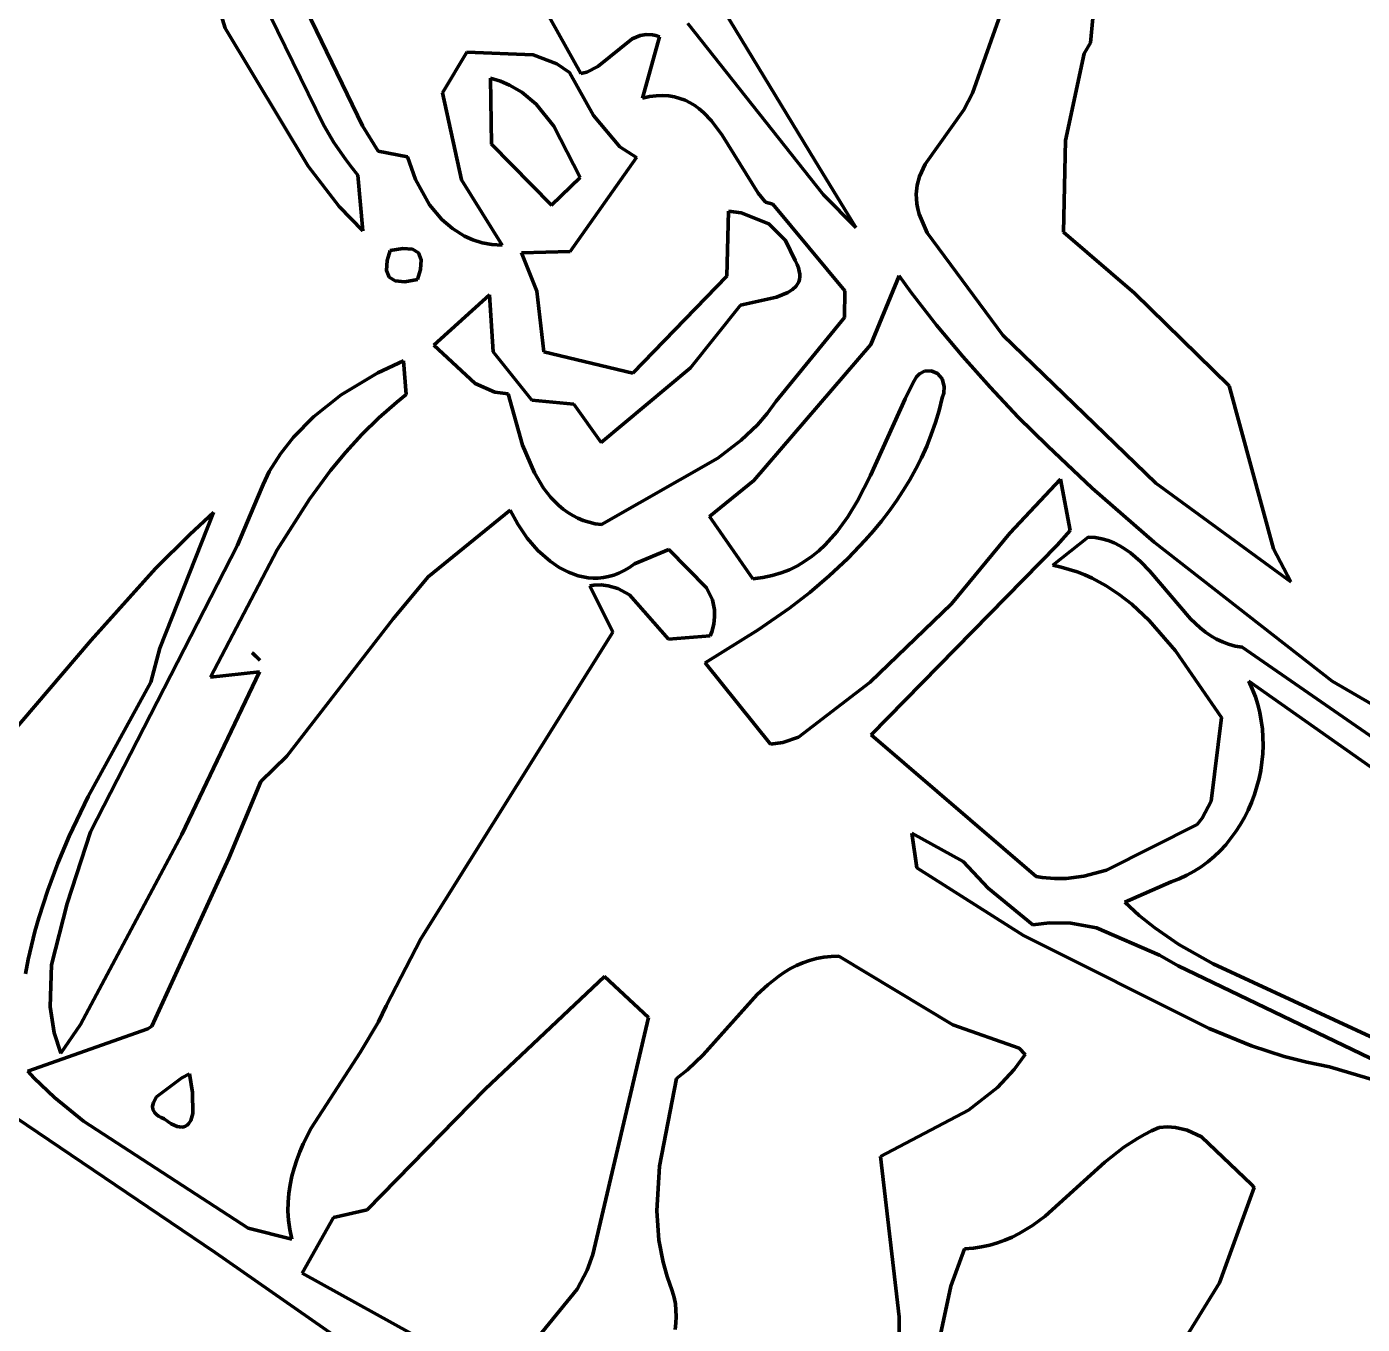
# Model space of a CAD drawing. Header units: millimetres. Extents: x 0 to 11.1, y 0 to 16.2.
# Drawn here: x 6.581 to 7.683, y 8.305 to 9.374 of the extents above; entities that cross this region are included whole.
import ezdxf

# ---------------------------------------------------------------- set-up
doc = ezdxf.new("R2010")
doc.units = ezdxf.units.MM
doc.layers.add('color#0b0b0bff', color=7, linetype='CONTINUOUS', lineweight=100)
doc.layers.add('color#ffffffff', color=7, linetype='CONTINUOUS', lineweight=100)

msp = doc.modelspace()

# ---------------------------------------------------------------- linework, layer by layer
at = {"layer": 'color#0b0b0bff'}
for p, q in [((7.231, 9.2642), (7.0954, 9.4876)), ((7.0382, 9.3354), (6.961, 9.4745)), ((6.7261, 9.4344), (6.7451, 9.3729)), ((7.4586, 9.3607), (7.4645, 9.4231)), ((7.3908, 9.4026), (7.3613, 9.3191)), ((6.8261, 9.293), (6.7818, 9.3835)), ((6.8118, 9.3881), (6.8582, 9.2922)), ((6.7451, 9.3729), (6.8133, 9.2589)), ((7.1265, 9.3765), (7.2382, 9.2354)), ((7.0806, 9.3641), (7.0524, 9.3412)), ((7.0873, 9.3668), (7.0806, 9.3641)), ((7.0921, 9.3675), (7.0873, 9.3668)), ((7.0891, 9.3152), (7.1031, 9.3656)), ((7.0974, 9.3672), (7.0921, 9.3675)), ((7.1002, 9.3666), (7.0974, 9.3672)), ((7.1031, 9.3656), (7.1002, 9.3666)), ((7.4533, 9.3518), (7.4586, 9.3607)), ((6.9242, 9.3195), (6.9443, 9.3529)), ((6.9443, 9.3529), (6.9989, 9.3507)), ((6.9989, 9.3507), (7.0186, 9.3434)), ((7.4378, 9.2803), (7.4533, 9.3518)), ((7.0186, 9.3434), (7.0288, 9.3363)), ((7.0524, 9.3412), (7.0433, 9.3366)), ((6.972, 9.329), (6.9638, 9.3315)), ((6.9638, 9.3315), (6.9647, 9.2772)), ((6.9795, 9.3259), (6.972, 9.329)), ((7.0288, 9.3363), (7.0486, 9.3007)), ((7.0433, 9.3366), (7.0382, 9.3354)), ((6.9398, 9.2479), (6.9242, 9.3195)), ((6.9897, 9.32), (6.9795, 9.3259)), ((7.0015, 9.3101), (6.9897, 9.32)), ((7.095, 9.3165), (7.0891, 9.3152)), ((7.1005, 9.3171), (7.095, 9.3165)), ((7.1058, 9.3173), (7.1005, 9.3171)), ((7.1108, 9.317), (7.1058, 9.3173)), ((7.1155, 9.3162), (7.1108, 9.317)), ((7.3613, 9.3191), (7.3541, 9.3054)), ((7.0159, 9.292), (7.0015, 9.3101)), ((7.12, 9.3149), (7.1155, 9.3162)), ((7.1243, 9.3133), (7.12, 9.3149)), ((7.1284, 9.3113), (7.1243, 9.3133)), ((7.1322, 9.3089), (7.1284, 9.3113)), ((7.1359, 9.3062), (7.1322, 9.3089)), ((7.1394, 9.3032), (7.1359, 9.3062)), ((7.3541, 9.3054), (7.3221, 9.2607)), ((7.0486, 9.3007), (7.0705, 9.2749)), ((7.146, 9.2964), (7.1394, 9.3032)), ((7.1549, 9.2846), (7.146, 9.2964)), ((6.8347, 9.2786), (6.8261, 9.293)), ((6.8582, 9.2922), (6.8712, 9.2715)), ((7.0376, 9.2496), (7.0159, 9.292)), ((7.1845, 9.2369), (7.1549, 9.2846)), ((6.8441, 9.2648), (6.8347, 9.2786)), ((6.9647, 9.2772), (7.0141, 9.227)), ((7.0705, 9.2749), (7.0841, 9.2663)), ((7.4362, 9.2046), (7.4378, 9.2803)), ((6.8492, 9.2581), (6.8441, 9.2648)), ((6.8712, 9.2715), (6.8952, 9.2668)), ((6.8952, 9.2668), (6.9018, 9.248)), ((7.0841, 9.2663), (7.0295, 9.1887)), ((7.265, 9.2085), (7.231, 9.2642)), ((6.8133, 9.2589), (6.8389, 9.2259)), ((6.8545, 9.2515), (6.8492, 9.2581)), ((6.8585, 9.2057), (6.8545, 9.2515)), ((7.3176, 9.2505), (7.3157, 9.2434)), ((7.3221, 9.2607), (7.3176, 9.2505)), ((6.9018, 9.248), (6.9135, 9.2271)), ((6.9733, 9.1938), (6.9398, 9.2479)), ((7.0141, 9.227), (7.0376, 9.2496)), ((7.3157, 9.2434), (7.3148, 9.2359)), ((7.1904, 9.2293), (7.1845, 9.2369)), ((7.1966, 9.2276), (7.1904, 9.2293)), ((7.2382, 9.2354), (7.265, 9.2085)), ((7.3148, 9.2359), (7.3149, 9.232)), ((7.3149, 9.232), (7.3153, 9.228)), ((6.8389, 9.2259), (6.8585, 9.2057)), ((6.9135, 9.2271), (6.9236, 9.2152)), ((7.1586, 9.1683), (7.16, 9.2219)), ((7.16, 9.2219), (7.1704, 9.2206)), ((7.1704, 9.2206), (7.1933, 9.2114)), ((7.2559, 9.1563), (7.1966, 9.2276)), ((7.3153, 9.228), (7.316, 9.2239)), ((7.316, 9.2239), (7.3171, 9.2196)), ((7.3171, 9.2196), (7.3239, 9.2042)), ((6.9236, 9.2152), (6.9324, 9.2076)), ((6.9324, 9.2076), (6.9422, 9.2014)), ((7.1933, 9.2114), (7.2071, 9.1977)), ((6.9422, 9.2014), (6.9493, 9.1982)), ((6.9493, 9.1982), (6.9568, 9.1959)), ((6.9568, 9.1959), (6.9648, 9.1944)), ((7.2071, 9.1977), (7.2151, 9.1812)), ((7.3239, 9.2042), (7.3862, 9.1197)), ((7.4947, 9.1545), (7.4362, 9.2046)), ((6.881, 9.1896), (6.8785, 9.1813)), ((6.8916, 9.1913), (6.881, 9.1896)), ((6.8994, 9.1906), (6.8916, 9.1913)), ((6.9045, 9.1875), (6.8994, 9.1906)), ((6.9067, 9.1819), (6.9045, 9.1875)), ((6.9648, 9.1944), (6.9733, 9.1938)), ((7.0295, 9.1887), (6.9893, 9.1876)), ((6.9893, 9.1876), (7.0019, 9.156)), ((6.8785, 9.1813), (6.878, 9.1731)), ((6.878, 9.1731), (6.8802, 9.1675)), ((6.9036, 9.1656), (6.9061, 9.1739)), ((6.9061, 9.1739), (6.9067, 9.1819)), ((7.2151, 9.1812), (7.2166, 9.1781)), ((7.2166, 9.1781), (7.2177, 9.1752)), ((7.2177, 9.1752), (7.2184, 9.1725)), ((6.8802, 9.1675), (6.8853, 9.1644)), ((6.8853, 9.1644), (6.893, 9.1638)), ((6.893, 9.1638), (6.9036, 9.1656)), ((7.0812, 9.0884), (7.1586, 9.1683)), ((7.2179, 9.1636), (7.2158, 9.1602)), ((7.2185, 9.1656), (7.2179, 9.1636)), ((7.2184, 9.1725), (7.2188, 9.17)), ((7.2188, 9.1677), (7.2185, 9.1656)), ((7.2188, 9.17), (7.2188, 9.1677)), ((7.3006, 9.1686), (7.2773, 9.112)), ((7.3106, 9.1549), (7.3006, 9.1686)), ((6.963, 9.1529), (6.9171, 9.1114)), ((6.966, 9.106), (6.963, 9.1529)), ((7.0019, 9.156), (7.0077, 9.1059)), ((7.1996, 9.1512), (7.17, 9.1446)), ((7.2089, 9.1549), (7.1996, 9.1512)), ((7.2128, 9.1573), (7.2089, 9.1549)), ((7.2158, 9.1602), (7.2128, 9.1573)), ((7.2556, 9.1342), (7.2559, 9.1563)), ((7.3314, 9.1281), (7.3106, 9.1549)), ((7.5727, 9.0781), (7.4947, 9.1545)), ((7.17, 9.1446), (7.1287, 9.0929)), ((7.1993, 9.0653), (7.2556, 9.1342)), ((7.3531, 9.1021), (7.3314, 9.1281)), ((7.3862, 9.1197), (7.5123, 8.9977)), ((6.9171, 9.1114), (6.9512, 9.08)), ((7.2773, 9.112), (7.1809, 8.9999)), ((6.892, 9.0987), (6.8709, 9.0888)), ((6.8943, 9.0708), (6.892, 9.0987)), ((6.9978, 9.0663), (6.966, 9.106)), ((7.0077, 9.1059), (7.0812, 9.0884)), ((7.3757, 9.0769), (7.3531, 9.1021)), ((6.8709, 9.0888), (6.8407, 9.0707)), ((7.1287, 9.0929), (7.055, 9.0314)), ((7.313, 9.0821), (7.315, 9.0855)), ((7.315, 9.0855), (7.3174, 9.088)), ((7.3174, 9.088), (7.3215, 9.0902)), ((7.3215, 9.0902), (7.327, 9.0905)), ((7.327, 9.0905), (7.3322, 9.0882)), ((7.3322, 9.0882), (7.3361, 9.0837)), ((6.9512, 9.08), (6.9674, 9.0728)), ((7.3056, 9.0673), (7.3121, 9.0801)), ((7.3121, 9.0801), (7.313, 9.0821)), ((7.3361, 9.0837), (7.3379, 9.0775)), ((7.3379, 9.0775), (7.3375, 9.072)), ((7.3989, 9.0523), (7.3757, 9.0769)), ((7.6093, 8.9436), (7.5727, 9.0781)), ((6.8407, 9.0707), (6.8177, 9.0525)), ((6.8717, 9.0516), (6.8865, 9.0646)), ((6.8865, 9.0646), (6.8943, 9.0708)), ((6.9674, 9.0728), (6.9782, 9.0714)), ((6.9782, 9.0714), (6.9901, 9.0292)), ((7.0326, 9.0628), (6.9978, 9.0663)), ((7.1919, 9.0552), (7.1993, 9.0653)), ((7.2771, 9.004), (7.3056, 9.0673)), ((7.3362, 9.068), (7.3336, 9.0577)), ((7.3375, 9.072), (7.3362, 9.068)), ((6.8177, 9.0525), (6.8014, 9.0358)), ((7.055, 9.0314), (7.0326, 9.0628)), ((7.1838, 9.0458), (7.1919, 9.0552)), ((7.3336, 9.0577), (7.3306, 9.0477)), ((7.4229, 9.0285), (7.3989, 9.0523)), ((6.8576, 9.0379), (6.8717, 9.0516)), ((7.1705, 9.0332), (7.1838, 9.0458)), ((7.3306, 9.0477), (7.3272, 9.0378)), ((6.8014, 9.0358), (6.7907, 9.0221)), ((6.8444, 9.0234), (6.8576, 9.0379)), ((7.1513, 9.0183), (7.1705, 9.0332)), ((7.3272, 9.0378), (7.3234, 9.0282)), ((6.7907, 9.0221), (6.7814, 9.0073)), ((6.8319, 9.0082), (6.8444, 9.0234)), ((6.9901, 9.0292), (7, 9.0062)), ((7.3234, 9.0282), (7.3191, 9.0188)), ((7.4599, 8.9937), (7.4229, 9.0285)), ((6.8144, 8.9845), (6.8319, 9.0082)), ((7.0552, 8.9636), (7.1513, 9.0183)), ((7.3145, 9.0096), (7.3095, 9.0006)), ((7.3191, 9.0188), (7.3145, 9.0096)), ((6.7814, 9.0073), (6.7762, 8.9968)), ((7, 9.0062), (7.0076, 8.9936)), ((7.1809, 8.9999), (7.1443, 8.9703)), ((7.2663, 8.9832), (7.2771, 9.004)), ((7.3095, 9.0006), (7.3041, 8.9918)), ((7.3919, 8.9565), (7.4338, 9.0011)), ((7.4338, 9.0011), (7.4417, 8.9589)), ((7.5123, 8.9977), (7.6236, 8.9166)), ((6.7762, 8.9968), (6.7717, 8.9858)), ((7.0076, 8.9936), (7.0135, 8.9861)), ((7.0135, 8.9861), (7.0202, 8.9794)), ((7.3041, 8.9918), (7.2984, 8.9832)), ((7.511, 8.9493), (7.4599, 8.9937)), ((6.7717, 8.9858), (6.7551, 8.9466)), ((6.788, 8.9428), (6.8144, 8.9845)), ((6.9801, 8.9756), (6.9123, 8.9207)), ((6.9862, 8.9639), (6.9801, 8.9756)), ((7.0202, 8.9794), (7.0238, 8.9764)), ((7.0238, 8.9764), (7.0276, 8.9736)), ((7.2583, 8.9701), (7.2663, 8.9832)), ((7.2984, 8.9832), (7.2924, 8.9748)), ((6.6911, 8.8617), (6.7354, 8.9736)), ((6.7354, 8.9736), (6.7158, 8.9556)), ((7.0276, 8.9736), (7.0316, 8.9712)), ((7.0316, 8.9712), (7.0358, 8.969)), ((7.0358, 8.969), (7.0403, 8.9671)), ((7.0403, 8.9671), (7.045, 8.9656)), ((7.045, 8.9656), (7.05, 8.9644)), ((7.05, 8.9644), (7.0552, 8.9636)), ((7.1443, 8.9703), (7.1802, 8.919)), ((7.2495, 8.958), (7.254, 8.964)), ((7.254, 8.964), (7.2583, 8.9701)), ((7.2861, 8.9666), (7.2795, 8.9586)), ((7.2924, 8.9748), (7.2861, 8.9666)), ((6.7158, 8.9556), (6.6876, 8.9275)), ((6.9939, 8.9526), (6.9862, 8.9639)), ((7.2447, 8.9524), (7.2495, 8.958)), ((7.2795, 8.9586), (7.2727, 8.9508)), ((7.3438, 8.8984), (7.3919, 8.9565)), ((7.4275, 8.9301), (7.4566, 8.9534)), ((7.4417, 8.9589), (7.4311, 8.9466)), ((7.4566, 8.9534), (7.4623, 8.953)), ((7.4623, 8.953), (7.4678, 8.952)), ((6.7551, 8.9466), (6.634, 8.7105)), ((6.7329, 8.8379), (6.788, 8.9428)), ((7.0029, 8.9423), (6.9939, 8.9526)), ((7.013, 8.9334), (7.0029, 8.9423)), ((7.1109, 8.943), (7.0825, 8.9313)), ((7.142, 8.9116), (7.1109, 8.943)), ((7.2289, 8.9376), (7.2345, 8.9421)), ((7.2345, 8.9421), (7.2397, 8.9471)), ((7.2397, 8.9471), (7.2447, 8.9524)), ((7.2727, 8.9508), (7.2583, 8.9357)), ((7.4311, 8.9466), (7.2776, 8.7903)), ((7.4678, 8.952), (7.473, 8.9506)), ((7.473, 8.9506), (7.478, 8.9486)), ((7.478, 8.9486), (7.4827, 8.9462)), ((7.4827, 8.9462), (7.4872, 8.9435)), ((7.4872, 8.9435), (7.4916, 8.9404)), ((7.6578, 8.8345), (7.511, 8.9493)), ((7.6236, 8.9166), (7.6093, 8.9436)), ((7.0204, 8.9284), (7.013, 8.9334)), ((7.0825, 8.9313), (7.0783, 8.9283)), ((7.2168, 8.9297), (7.223, 8.9334)), ((7.223, 8.9334), (7.2289, 8.9376)), ((7.2583, 8.9357), (7.243, 8.9214)), ((7.4916, 8.9404), (7.4998, 8.9333)), ((7.4998, 8.9333), (7.5075, 8.9253)), ((6.6876, 8.9275), (6.6344, 8.8683)), ((6.9123, 8.9207), (6.8834, 8.8859)), ((7.028, 8.9244), (7.0204, 8.9284)), ((7.036, 8.9215), (7.028, 8.9244)), ((7.0401, 8.9206), (7.036, 8.9215)), ((7.0442, 8.9199), (7.0401, 8.9206)), ((7.0484, 8.9196), (7.0442, 8.9199)), ((7.0569, 8.92), (7.0526, 8.9196)), ((7.0611, 8.9208), (7.0569, 8.92)), ((7.0654, 8.922), (7.0611, 8.9208)), ((7.0697, 8.9236), (7.0654, 8.922)), ((7.074, 8.9257), (7.0697, 8.9236)), ((7.0783, 8.9283), (7.074, 8.9257)), ((7.1802, 8.919), (7.1884, 8.92)), ((7.1884, 8.92), (7.1961, 8.9216)), ((7.1961, 8.9216), (7.2034, 8.9238)), ((7.2034, 8.9238), (7.2103, 8.9265)), ((7.2103, 8.9265), (7.2168, 8.9297)), ((7.243, 8.9214), (7.227, 8.9078)), ((7.4344, 8.9286), (7.4275, 8.9301)), ((7.441, 8.9267), (7.4344, 8.9286)), ((7.4475, 8.9246), (7.441, 8.9267)), ((7.4537, 8.9222), (7.4475, 8.9246)), ((7.4598, 8.9194), (7.4537, 8.9222)), ((7.5075, 8.9253), (7.5409, 8.8861)), ((7.0458, 8.9131), (7.049, 8.9136)), ((7.0645, 8.8751), (7.0458, 8.9131)), ((7.0526, 8.9196), (7.0484, 8.9196)), ((7.049, 8.9136), (7.0551, 8.9139)), ((7.0551, 8.9139), (7.0608, 8.9133)), ((7.0608, 8.9133), (7.0688, 8.911)), ((7.0688, 8.911), (7.0784, 8.9057)), ((7.1467, 8.9016), (7.142, 8.9116)), ((7.4713, 8.9132), (7.4598, 8.9194)), ((7.4822, 8.9061), (7.4713, 8.9132)), ((7.0784, 8.9057), (7.1104, 8.8693)), ((7.1484, 8.8934), (7.1467, 8.9016)), ((7.227, 8.9078), (7.2104, 8.8949)), ((7.2768, 8.8337), (7.3438, 8.8984)), ((7.4925, 8.8981), (7.4822, 8.9061)), ((7.5068, 8.8847), (7.4925, 8.8981)), ((7.1478, 8.8816), (7.1486, 8.8877)), ((7.1486, 8.8877), (7.1484, 8.8934)), ((7.2104, 8.8949), (7.1846, 8.8768)), ((6.8834, 8.8859), (6.7958, 8.7729)), ((7.1846, 8.8768), (7.1407, 8.8496)), ((7.1462, 8.8753), (7.1478, 8.8816)), ((7.5285, 8.8596), (7.5068, 8.8847)), ((7.5409, 8.8861), (7.549, 8.8785)), ((7.549, 8.8785), (7.5533, 8.8751)), ((6.6344, 8.8683), (6.5049, 8.7171)), ((6.9062, 8.6223), (7.0645, 8.8751)), ((7.1104, 8.8693), (7.1449, 8.872)), ((7.1449, 8.872), (7.1462, 8.8753)), ((7.5533, 8.8751), (7.5578, 8.872)), ((7.5578, 8.872), (7.5624, 8.8693)), ((7.5624, 8.8693), (7.5673, 8.8669)), ((7.5673, 8.8669), (7.5724, 8.865)), ((7.5724, 8.865), (7.5778, 8.8635)), ((6.6838, 8.8337), (6.6911, 8.8617)), ((6.7672, 8.8581), (6.768, 8.8573)), ((6.7735, 8.852), (6.7672, 8.8581)), ((6.768, 8.8573), (6.7735, 8.852)), ((7.5664, 8.8047), (7.5285, 8.8596)), ((7.5778, 8.8635), (7.5834, 8.8626)), ((7.5834, 8.8626), (7.8069, 8.7083)), ((7.1407, 8.8496), (7.1946, 8.7826)), ((6.632, 8.7396), (6.6838, 8.8337)), ((6.7094, 8.7082), (6.7734, 8.8423)), ((6.7734, 8.8423), (6.7329, 8.8379)), ((7.2176, 8.7884), (7.2768, 8.8337)), ((7.589, 8.8345), (7.5919, 8.8282)), ((7.7089, 8.7503), (7.589, 8.8345)), ((7.8573, 8.7183), (7.6578, 8.8345)), ((7.5919, 8.8282), (7.5944, 8.8218)), ((7.5944, 8.8218), (7.5964, 8.8153)), ((7.5964, 8.8153), (7.5981, 8.8087)), ((7.5579, 8.7356), (7.5664, 8.8047)), ((7.5981, 8.8087), (7.5993, 8.802)), ((7.5993, 8.802), (7.6002, 8.7952)), ((7.2048, 8.7841), (7.2176, 8.7884)), ((7.2776, 8.7903), (7.4136, 8.6735)), ((7.6002, 8.7952), (7.6007, 8.7884)), ((7.6007, 8.7884), (7.6008, 8.7815)), ((7.1946, 8.7826), (7.2048, 8.7841)), ((7.6008, 8.7815), (7.6005, 8.7747)), ((6.7958, 8.7729), (6.7743, 8.7519)), ((7.5998, 8.7679), (7.5988, 8.7611)), ((7.6005, 8.7747), (7.5998, 8.7679)), ((7.5988, 8.7611), (7.5975, 8.7543)), ((6.7743, 8.7519), (6.7479, 8.6887)), ((7.5957, 8.7477), (7.5937, 8.7411)), ((7.5975, 8.7543), (7.5957, 8.7477)), ((6.6165, 8.7069), (6.632, 8.7396)), ((7.5505, 8.7217), (7.5579, 8.7356)), ((7.5913, 8.7347), (7.5885, 8.7284)), ((7.5937, 8.7411), (7.5913, 8.7347)), ((7.5465, 8.7165), (7.5505, 8.7217)), ((7.5854, 8.7223), (7.582, 8.7163)), ((7.5885, 8.7284), (7.5854, 8.7223)), ((7.4717, 8.6788), (7.5465, 8.7165)), ((7.582, 8.7163), (7.5783, 8.7106)), ((6.6071, 8.6847), (6.6165, 8.7069)), ((6.634, 8.7105), (6.6146, 8.6514)), ((6.6256, 8.5516), (6.7094, 8.7082)), ((7.3111, 8.7093), (7.3152, 8.6808)), ((7.3535, 8.6859), (7.3111, 8.7093)), ((7.57, 8.6998), (7.5654, 8.6948)), ((7.5743, 8.7051), (7.57, 8.6998)), ((7.5783, 8.7106), (7.5743, 8.7051)), ((6.7479, 8.6887), (6.6844, 8.5503)), ((7.5604, 8.6902), (7.5552, 8.6858)), ((7.5654, 8.6948), (7.5604, 8.6902)), ((6.5987, 8.6623), (6.6071, 8.6847)), ((7.3152, 8.6808), (7.4032, 8.6249)), ((7.3741, 8.6641), (7.3535, 8.6859)), ((7.453, 8.6738), (7.4717, 8.6788)), ((7.544, 8.678), (7.538, 8.6747)), ((7.5498, 8.6817), (7.544, 8.678)), ((7.5552, 8.6858), (7.5498, 8.6817)), ((7.4136, 8.6735), (7.4187, 8.6727)), ((7.4187, 8.6727), (7.4287, 8.6719)), ((7.4287, 8.6719), (7.4385, 8.672)), ((7.4385, 8.672), (7.453, 8.6738)), ((7.5251, 8.6693), (7.4867, 8.6525)), ((7.5317, 8.6718), (7.5251, 8.6693)), ((7.538, 8.6747), (7.5317, 8.6718)), ((6.5913, 8.6396), (6.5987, 8.6623)), ((7.411, 8.6338), (7.3741, 8.6641)), ((6.6146, 8.6514), (6.6019, 8.6009)), ((7.4867, 8.6525), (7.4987, 8.6415)), ((6.5881, 8.6282), (6.5913, 8.6396)), ((7.4246, 8.6355), (7.411, 8.6338)), ((7.4422, 8.6352), (7.4246, 8.6355)), ((7.4634, 8.6314), (7.4422, 8.6352)), ((7.4987, 8.6415), (7.5114, 8.6314)), ((6.5852, 8.6167), (6.5881, 8.6282)), ((7.4032, 8.6249), (7.5562, 8.5484)), ((7.5154, 8.6089), (7.4634, 8.6314)), ((7.5114, 8.6314), (7.5314, 8.6177)), ((6.5827, 8.6051), (6.5852, 8.6167)), ((6.8778, 8.567), (6.9062, 8.6223)), ((7.5314, 8.6177), (7.5595, 8.6017)), ((6.5805, 8.5935), (6.5827, 8.6051)), ((6.6019, 8.6009), (6.6007, 8.5662)), ((7.2214, 8.6026), (7.2162, 8.6003)), ((7.2269, 8.6045), (7.2214, 8.6026)), ((7.2326, 8.606), (7.2269, 8.6045)), ((7.2385, 8.6071), (7.2326, 8.606)), ((7.2446, 8.6078), (7.2385, 8.6071)), ((7.251, 8.608), (7.2446, 8.6078)), ((7.3449, 8.5513), (7.251, 8.608)), ((7.5307, 8.5999), (7.5154, 8.6089)), ((7.5595, 8.6017), (7.6927, 8.54)), ((7.0579, 8.5912), (6.9593, 8.4984)), ((7.094, 8.5575), (7.0579, 8.5912)), ((7.2014, 8.5916), (7.1923, 8.5844)), ((7.2062, 8.5948), (7.2014, 8.5916)), ((7.2111, 8.5977), (7.2062, 8.5948)), ((7.2162, 8.6003), (7.2111, 8.5977)), ((7.7109, 8.5133), (7.5307, 8.5999)), ((7.1923, 8.5844), (7.1837, 8.5763)), ((7.1837, 8.5763), (7.1391, 8.5266)), ((6.6007, 8.5662), (6.6041, 8.5449)), ((6.8714, 8.5539), (6.8778, 8.567)), ((7.0481, 8.362), (7.094, 8.5575)), ((6.6812, 8.5482), (6.5822, 8.5131)), ((6.6096, 8.5281), (6.6256, 8.5516)), ((6.6844, 8.5503), (6.6812, 8.5482)), ((6.8564, 8.5286), (6.8714, 8.5539)), ((7.3997, 8.5321), (7.3449, 8.5513)), ((7.5562, 8.5484), (7.5913, 8.5342)), ((6.6041, 8.5449), (6.6096, 8.5281)), ((6.7368, 8.3638), (6.4884, 8.5317)), ((6.816, 8.4663), (6.8564, 8.5286)), ((7.1391, 8.5266), (7.1262, 8.5144)), ((7.3956, 8.5146), (7.4046, 8.527)), ((7.4046, 8.527), (7.3997, 8.5321)), ((7.5913, 8.5342), (7.6183, 8.5254)), ((7.6183, 8.5254), (7.6368, 8.5207)), ((6.5822, 8.5131), (6.5876, 8.5074)), ((7.1262, 8.5144), (7.117, 8.5073)), ((7.3818, 8.4998), (7.3956, 8.5146)), ((7.6368, 8.5207), (7.6556, 8.5169)), ((7.6556, 8.5169), (7.7559, 8.4868)), ((6.5876, 8.5074), (6.6044, 8.4915)), ((6.6885, 8.492), (6.7092, 8.5077)), ((6.7092, 8.5077), (6.7156, 8.511)), ((6.7156, 8.511), (6.7181, 8.4955)), ((7.117, 8.5073), (7.103, 8.4348)), ((6.6044, 8.4915), (6.6283, 8.4721)), ((6.6858, 8.4875), (6.6885, 8.492)), ((6.7181, 8.4955), (6.7182, 8.4784)), ((6.9593, 8.4984), (6.8621, 8.3988)), ((7.3578, 8.481), (7.3818, 8.4998)), ((6.6851, 8.4845), (6.6858, 8.4875)), ((6.6854, 8.4816), (6.6851, 8.4845)), ((6.6861, 8.4802), (6.6854, 8.4816)), ((6.687, 8.4788), (6.6861, 8.4802)), ((7.2853, 8.443), (7.3578, 8.481)), ((6.6283, 8.4721), (6.7639, 8.3839)), ((6.6883, 8.4775), (6.687, 8.4788)), ((6.69, 8.4762), (6.6883, 8.4775)), ((6.6921, 8.475), (6.69, 8.4762)), ((6.6946, 8.4738), (6.6921, 8.475)), ((6.6976, 8.4716), (6.6946, 8.4738)), ((6.7004, 8.4699), (6.6976, 8.4716)), ((6.703, 8.4686), (6.7004, 8.4699)), ((6.7053, 8.4677), (6.703, 8.4686)), ((6.7137, 8.4686), (6.7124, 8.4678)), ((6.7148, 8.4697), (6.7137, 8.4686)), ((6.7166, 8.4726), (6.7148, 8.4697)), ((6.7182, 8.4784), (6.7166, 8.4726)), ((6.7074, 8.4672), (6.7053, 8.4677)), ((6.7092, 8.4671), (6.7074, 8.4672)), ((6.7109, 8.4673), (6.7092, 8.4671)), ((6.7124, 8.4678), (6.7109, 8.4673)), ((6.8094, 8.4534), (6.816, 8.4663)), ((7.4971, 8.4578), (7.486, 8.4505)), ((7.5029, 8.4611), (7.4971, 8.4578)), ((7.5088, 8.4641), (7.5029, 8.4611)), ((7.515, 8.4668), (7.5088, 8.4641)), ((7.522, 8.4673), (7.515, 8.4668)), ((7.5287, 8.4668), (7.522, 8.4673)), ((7.5382, 8.4646), (7.5287, 8.4668)), ((7.5499, 8.459), (7.5382, 8.4646)), ((7.5912, 8.4197), (7.5499, 8.459)), ((6.804, 8.4402), (6.8066, 8.4468)), ((6.8066, 8.4468), (6.8094, 8.4534)), ((7.486, 8.4505), (7.4704, 8.4381)), ((6.8018, 8.4334), (6.804, 8.4402)), ((7.3006, 8.3107), (7.2853, 8.443)), ((7.4704, 8.4381), (7.4211, 8.3937)), ((6.7985, 8.4196), (6.7999, 8.4266)), ((6.7999, 8.4266), (6.8018, 8.4334)), ((7.103, 8.4348), (7.101, 8.3981)), ((6.7974, 8.4125), (6.7985, 8.4196)), ((7.5648, 8.3389), (7.5934, 8.4174)), ((7.5934, 8.4174), (7.5912, 8.4197)), ((6.7968, 8.3979), (6.7969, 8.4053)), ((6.7969, 8.4053), (6.7974, 8.4125)), ((6.7973, 8.3904), (6.7968, 8.3979)), ((6.8344, 8.3927), (6.8086, 8.3467)), ((6.8621, 8.3988), (6.8344, 8.3927)), ((7.101, 8.3981), (7.1027, 8.3738)), ((7.4211, 8.3937), (7.4106, 8.386)), ((6.7639, 8.3839), (6.8, 8.3748)), ((6.7983, 8.3827), (6.7973, 8.3904)), ((6.8, 8.3748), (6.7983, 8.3827)), ((7.4106, 8.386), (7.3996, 8.3793)), ((7.1027, 8.3738), (7.106, 8.3558)), ((7.3754, 8.3697), (7.3687, 8.3683)), ((7.3817, 8.3716), (7.3754, 8.3697)), ((7.3879, 8.3738), (7.3817, 8.3716)), ((7.3938, 8.3764), (7.3879, 8.3738)), ((7.3996, 8.3793), (7.3938, 8.3764)), ((6.8751, 8.2675), (6.7368, 8.3638)), ((7.0435, 8.3492), (7.0481, 8.362)), ((7.3547, 8.3667), (7.3432, 8.336)), ((7.3619, 8.3673), (7.3547, 8.3667)), ((7.3687, 8.3683), (7.3619, 8.3673)), ((7.0352, 8.3335), (7.0435, 8.3492)), ((7.106, 8.3558), (7.1093, 8.344)), ((6.8086, 8.3467), (6.9137, 8.2886)), ((7.1093, 8.344), (7.1136, 8.3322)), ((7.538, 8.2951), (7.5648, 8.3389)), ((6.9758, 8.2608), (7.0352, 8.3335)), ((7.1136, 8.3322), (7.1151, 8.3268)), ((7.1151, 8.3268), (7.1162, 8.3215)), ((7.3432, 8.336), (7.3104, 8.1812)), ((7.1162, 8.3215), (7.1167, 8.3162)), ((7.1167, 8.3162), (7.1168, 8.3109)), ((7.1166, 8.3056), (7.1159, 8.3003)), ((7.1168, 8.3109), (7.1166, 8.3056)), ((7.3008, 8.2873), (7.3006, 8.3107))]:
    msp.add_line(p, q, dxfattribs=at)
at = {"layer": 'color#ffffffff'}
for p, q in [((7.0954, 9.4876), (7.231, 9.2642)), ((6.961, 9.4745), (7.0382, 9.3354)), ((6.7451, 9.3729), (6.7261, 9.4344)), ((7.4645, 9.4231), (7.4586, 9.3607)), ((7.3613, 9.3191), (7.3908, 9.4026)), ((6.7818, 9.3835), (6.8261, 9.293)), ((6.8582, 9.2922), (6.8118, 9.3881)), ((6.8133, 9.2589), (6.7451, 9.3729)), ((7.2382, 9.2354), (7.1265, 9.3765)), ((7.0524, 9.3412), (7.0806, 9.3641)), ((7.0806, 9.3641), (7.0873, 9.3668)), ((7.0873, 9.3668), (7.0921, 9.3675)), ((7.1031, 9.3656), (7.0891, 9.3152)), ((7.0921, 9.3675), (7.0974, 9.3672)), ((7.0974, 9.3672), (7.1002, 9.3666)), ((7.1002, 9.3666), (7.1031, 9.3656)), ((7.4586, 9.3607), (7.4533, 9.3518)), ((6.9443, 9.3529), (6.9242, 9.3195)), ((6.9989, 9.3507), (6.9443, 9.3529)), ((7.0186, 9.3434), (6.9989, 9.3507)), ((7.4533, 9.3518), (7.4378, 9.2803)), ((7.0288, 9.3363), (7.0186, 9.3434)), ((7.0433, 9.3366), (7.0524, 9.3412)), ((6.9647, 9.2772), (6.9638, 9.3315)), ((6.9638, 9.3315), (6.972, 9.329)), ((6.972, 9.329), (6.9795, 9.3259)), ((7.0486, 9.3007), (7.0288, 9.3363)), ((7.0382, 9.3354), (7.0433, 9.3366)), ((6.9242, 9.3195), (6.9398, 9.2479)), ((6.9795, 9.3259), (6.9897, 9.32)), ((6.9897, 9.32), (7.0015, 9.3101)), ((7.0891, 9.3152), (7.095, 9.3165)), ((7.095, 9.3165), (7.1005, 9.3171)), ((7.1005, 9.3171), (7.1058, 9.3173)), ((7.1058, 9.3173), (7.1108, 9.317)), ((7.1108, 9.317), (7.1155, 9.3162)), ((7.3541, 9.3054), (7.3613, 9.3191)), ((7.0015, 9.3101), (7.0159, 9.292)), ((7.1155, 9.3162), (7.12, 9.3149)), ((7.12, 9.3149), (7.1243, 9.3133)), ((7.1243, 9.3133), (7.1284, 9.3113)), ((7.1284, 9.3113), (7.1322, 9.3089)), ((7.1322, 9.3089), (7.1359, 9.3062)), ((7.1359, 9.3062), (7.1394, 9.3032)), ((7.3221, 9.2607), (7.3541, 9.3054)), ((7.0705, 9.2749), (7.0486, 9.3007)), ((7.1394, 9.3032), (7.146, 9.2964)), ((7.146, 9.2964), (7.1549, 9.2846)), ((6.8261, 9.293), (6.8347, 9.2786)), ((6.8712, 9.2715), (6.8582, 9.2922)), ((7.0159, 9.292), (7.0376, 9.2496)), ((7.1549, 9.2846), (7.1845, 9.2369)), ((6.8347, 9.2786), (6.8441, 9.2648)), ((7.0141, 9.227), (6.9647, 9.2772)), ((7.0841, 9.2663), (7.0705, 9.2749)), ((7.4378, 9.2803), (7.4362, 9.2046)), ((6.8441, 9.2648), (6.8492, 9.2581)), ((6.8952, 9.2668), (6.8712, 9.2715)), ((6.9018, 9.248), (6.8952, 9.2668)), ((7.0295, 9.1887), (7.0841, 9.2663)), ((7.231, 9.2642), (7.265, 9.2085)), ((6.8389, 9.2259), (6.8133, 9.2589)), ((6.8492, 9.2581), (6.8545, 9.2515)), ((6.8545, 9.2515), (6.8585, 9.2057)), ((7.3157, 9.2434), (7.3176, 9.2505)), ((7.3176, 9.2505), (7.3221, 9.2607)), ((6.9135, 9.2271), (6.9018, 9.248)), ((6.9398, 9.2479), (6.9733, 9.1938)), ((7.0376, 9.2496), (7.0141, 9.227)), ((7.3148, 9.2359), (7.3157, 9.2434)), ((7.1845, 9.2369), (7.1904, 9.2293)), ((7.1904, 9.2293), (7.1966, 9.2276)), ((7.265, 9.2085), (7.2382, 9.2354)), ((7.3149, 9.232), (7.3148, 9.2359)), ((7.3153, 9.228), (7.3149, 9.232)), ((6.8585, 9.2057), (6.8389, 9.2259)), ((6.9236, 9.2152), (6.9135, 9.2271)), ((7.16, 9.2219), (7.1586, 9.1683)), ((7.1704, 9.2206), (7.16, 9.2219)), ((7.1933, 9.2114), (7.1704, 9.2206)), ((7.1966, 9.2276), (7.2559, 9.1563)), ((7.316, 9.2239), (7.3153, 9.228)), ((7.3171, 9.2196), (7.316, 9.2239)), ((7.3239, 9.2042), (7.3171, 9.2196)), ((6.9324, 9.2076), (6.9236, 9.2152)), ((6.9422, 9.2014), (6.9324, 9.2076)), ((7.2071, 9.1977), (7.1933, 9.2114)), ((6.9493, 9.1982), (6.9422, 9.2014)), ((6.9568, 9.1959), (6.9493, 9.1982)), ((6.9648, 9.1944), (6.9568, 9.1959)), ((7.2151, 9.1812), (7.2071, 9.1977)), ((7.3862, 9.1197), (7.3239, 9.2042)), ((7.4362, 9.2046), (7.4947, 9.1545)), ((6.8785, 9.1813), (6.881, 9.1896)), ((6.881, 9.1896), (6.8916, 9.1913)), ((6.8916, 9.1913), (6.8994, 9.1906)), ((6.8994, 9.1906), (6.9045, 9.1875)), ((6.9045, 9.1875), (6.9067, 9.1819)), ((6.9733, 9.1938), (6.9648, 9.1944)), ((6.9893, 9.1876), (7.0295, 9.1887)), ((7.0019, 9.156), (6.9893, 9.1876)), ((6.878, 9.1731), (6.8785, 9.1813)), ((6.8802, 9.1675), (6.878, 9.1731)), ((6.9061, 9.1739), (6.9036, 9.1656)), ((6.9067, 9.1819), (6.9061, 9.1739)), ((7.2166, 9.1781), (7.2151, 9.1812)), ((7.2177, 9.1752), (7.2166, 9.1781)), ((7.2184, 9.1725), (7.2177, 9.1752)), ((6.8853, 9.1644), (6.8802, 9.1675)), ((6.893, 9.1638), (6.8853, 9.1644)), ((6.9036, 9.1656), (6.893, 9.1638)), ((7.1586, 9.1683), (7.0812, 9.0884)), ((7.2158, 9.1602), (7.2179, 9.1636)), ((7.2179, 9.1636), (7.2185, 9.1656)), ((7.2188, 9.17), (7.2184, 9.1725)), ((7.2185, 9.1656), (7.2188, 9.1677)), ((7.2188, 9.1677), (7.2188, 9.17)), ((7.2773, 9.112), (7.3006, 9.1686)), ((7.3006, 9.1686), (7.3106, 9.1549)), ((6.9171, 9.1114), (6.963, 9.1529)), ((6.963, 9.1529), (6.966, 9.106)), ((7.0077, 9.1059), (7.0019, 9.156)), ((7.17, 9.1446), (7.1996, 9.1512)), ((7.1996, 9.1512), (7.2089, 9.1549)), ((7.2089, 9.1549), (7.2128, 9.1573)), ((7.2128, 9.1573), (7.2158, 9.1602)), ((7.2559, 9.1563), (7.2556, 9.1342)), ((7.3106, 9.1549), (7.3314, 9.1281)), ((7.4947, 9.1545), (7.5727, 9.0781)), ((7.1287, 9.0929), (7.17, 9.1446)), ((7.2556, 9.1342), (7.1993, 9.0653)), ((7.3314, 9.1281), (7.3531, 9.1021)), ((7.5123, 8.9977), (7.3862, 9.1197)), ((6.9512, 9.08), (6.9171, 9.1114)), ((7.1809, 8.9999), (7.2773, 9.112)), ((6.8709, 9.0888), (6.892, 9.0987)), ((6.892, 9.0987), (6.8943, 9.0708)), ((6.966, 9.106), (6.9978, 9.0663)), ((7.0812, 9.0884), (7.0077, 9.1059)), ((7.3531, 9.1021), (7.3757, 9.0769)), ((6.8407, 9.0707), (6.8709, 9.0888)), ((7.055, 9.0314), (7.1287, 9.0929)), ((7.315, 9.0855), (7.313, 9.0821)), ((7.3174, 9.088), (7.315, 9.0855)), ((7.3215, 9.0902), (7.3174, 9.088)), ((7.327, 9.0905), (7.3215, 9.0902)), ((7.3322, 9.0882), (7.327, 9.0905)), ((7.3361, 9.0837), (7.3322, 9.0882)), ((6.9674, 9.0728), (6.9512, 9.08)), ((7.3121, 9.0801), (7.3056, 9.0673)), ((7.313, 9.0821), (7.3121, 9.0801)), ((7.3379, 9.0775), (7.3361, 9.0837)), ((7.3375, 9.072), (7.3379, 9.0775)), ((7.3757, 9.0769), (7.3989, 9.0523)), ((7.5727, 9.0781), (7.6093, 8.9436)), ((6.8177, 9.0525), (6.8407, 9.0707)), ((6.8865, 9.0646), (6.8717, 9.0516)), ((6.8943, 9.0708), (6.8865, 9.0646)), ((6.9782, 9.0714), (6.9674, 9.0728)), ((6.9901, 9.0292), (6.9782, 9.0714)), ((6.9978, 9.0663), (7.0326, 9.0628)), ((7.1993, 9.0653), (7.1919, 9.0552)), ((7.3056, 9.0673), (7.2771, 9.004)), ((7.3336, 9.0577), (7.3362, 9.068)), ((7.3362, 9.068), (7.3375, 9.072)), ((6.8014, 9.0358), (6.8177, 9.0525)), ((7.0326, 9.0628), (7.055, 9.0314)), ((7.1919, 9.0552), (7.1838, 9.0458)), ((7.3306, 9.0477), (7.3336, 9.0577)), ((7.3989, 9.0523), (7.4229, 9.0285)), ((6.8717, 9.0516), (6.8576, 9.0379)), ((7.1838, 9.0458), (7.1705, 9.0332)), ((7.3272, 9.0378), (7.3306, 9.0477)), ((6.7907, 9.0221), (6.8014, 9.0358)), ((6.8576, 9.0379), (6.8444, 9.0234)), ((7.1705, 9.0332), (7.1513, 9.0183)), ((7.3234, 9.0282), (7.3272, 9.0378)), ((6.7814, 9.0073), (6.7907, 9.0221)), ((6.8444, 9.0234), (6.8319, 9.0082)), ((7, 9.0062), (6.9901, 9.0292)), ((7.3191, 9.0188), (7.3234, 9.0282)), ((7.4229, 9.0285), (7.4599, 8.9937)), ((6.8319, 9.0082), (6.8144, 8.9845)), ((7.1513, 9.0183), (7.0552, 8.9636)), ((7.3095, 9.0006), (7.3145, 9.0096)), ((7.3145, 9.0096), (7.3191, 9.0188)), ((6.7762, 8.9968), (6.7814, 9.0073)), ((7.0076, 8.9936), (7, 9.0062)), ((7.1443, 8.9703), (7.1809, 8.9999)), ((7.2771, 9.004), (7.2663, 8.9832)), ((7.3041, 8.9918), (7.3095, 9.0006)), ((7.4338, 9.0011), (7.3919, 8.9565)), ((7.4417, 8.9589), (7.4338, 9.0011)), ((7.6236, 8.9166), (7.5123, 8.9977)), ((6.7717, 8.9858), (6.7762, 8.9968)), ((7.0135, 8.9861), (7.0076, 8.9936)), ((7.0202, 8.9794), (7.0135, 8.9861)), ((7.2984, 8.9832), (7.3041, 8.9918)), ((7.4599, 8.9937), (7.511, 8.9493)), ((6.7551, 8.9466), (6.7717, 8.9858)), ((6.8144, 8.9845), (6.788, 8.9428)), ((6.9123, 8.9207), (6.9801, 8.9756)), ((6.9801, 8.9756), (6.9862, 8.9639)), ((7.0238, 8.9764), (7.0202, 8.9794)), ((7.0276, 8.9736), (7.0238, 8.9764)), ((7.2663, 8.9832), (7.2583, 8.9701)), ((7.2924, 8.9748), (7.2984, 8.9832)), ((6.7354, 8.9736), (6.6911, 8.8617)), ((6.7158, 8.9556), (6.7354, 8.9736)), ((7.0316, 8.9712), (7.0276, 8.9736)), ((7.0358, 8.969), (7.0316, 8.9712)), ((7.0403, 8.9671), (7.0358, 8.969)), ((7.045, 8.9656), (7.0403, 8.9671)), ((7.05, 8.9644), (7.045, 8.9656)), ((7.0552, 8.9636), (7.05, 8.9644)), ((7.1802, 8.919), (7.1443, 8.9703)), ((7.254, 8.964), (7.2495, 8.958)), ((7.2583, 8.9701), (7.254, 8.964)), ((7.2795, 8.9586), (7.2861, 8.9666)), ((7.2861, 8.9666), (7.2924, 8.9748)), ((6.6876, 8.9275), (6.7158, 8.9556)), ((6.9862, 8.9639), (6.9939, 8.9526)), ((7.2495, 8.958), (7.2447, 8.9524)), ((7.2727, 8.9508), (7.2795, 8.9586)), ((7.3919, 8.9565), (7.3438, 8.8984)), ((7.4566, 8.9534), (7.4275, 8.9301)), ((7.4311, 8.9466), (7.4417, 8.9589)), ((7.4623, 8.953), (7.4566, 8.9534)), ((7.4678, 8.952), (7.4623, 8.953)), ((6.634, 8.7105), (6.7551, 8.9466)), ((6.788, 8.9428), (6.7329, 8.8379)), ((6.9939, 8.9526), (7.0029, 8.9423)), ((7.0029, 8.9423), (7.013, 8.9334)), ((7.0825, 8.9313), (7.1109, 8.943)), ((7.1109, 8.943), (7.142, 8.9116)), ((7.2345, 8.9421), (7.2289, 8.9376)), ((7.2397, 8.9471), (7.2345, 8.9421)), ((7.2447, 8.9524), (7.2397, 8.9471)), ((7.2583, 8.9357), (7.2727, 8.9508)), ((7.2776, 8.7903), (7.4311, 8.9466)), ((7.473, 8.9506), (7.4678, 8.952)), ((7.478, 8.9486), (7.473, 8.9506)), ((7.4827, 8.9462), (7.478, 8.9486)), ((7.4872, 8.9435), (7.4827, 8.9462)), ((7.4916, 8.9404), (7.4872, 8.9435)), ((7.511, 8.9493), (7.6578, 8.8345)), ((7.6093, 8.9436), (7.6236, 8.9166)), ((7.013, 8.9334), (7.0204, 8.9284)), ((7.0783, 8.9283), (7.0825, 8.9313)), ((7.223, 8.9334), (7.2168, 8.9297)), ((7.2289, 8.9376), (7.223, 8.9334)), ((7.243, 8.9214), (7.2583, 8.9357)), ((7.4998, 8.9333), (7.4916, 8.9404)), ((7.5075, 8.9253), (7.4998, 8.9333)), ((6.6344, 8.8683), (6.6876, 8.9275)), ((6.8834, 8.8859), (6.9123, 8.9207)), ((7.0204, 8.9284), (7.028, 8.9244)), ((7.028, 8.9244), (7.036, 8.9215)), ((7.036, 8.9215), (7.0401, 8.9206)), ((7.0401, 8.9206), (7.0442, 8.9199)), ((7.0442, 8.9199), (7.0484, 8.9196)), ((7.0526, 8.9196), (7.0569, 8.92)), ((7.0569, 8.92), (7.0611, 8.9208)), ((7.0611, 8.9208), (7.0654, 8.922)), ((7.0654, 8.922), (7.0697, 8.9236)), ((7.0697, 8.9236), (7.074, 8.9257)), ((7.074, 8.9257), (7.0783, 8.9283)), ((7.1884, 8.92), (7.1802, 8.919)), ((7.1961, 8.9216), (7.1884, 8.92)), ((7.2034, 8.9238), (7.1961, 8.9216)), ((7.2103, 8.9265), (7.2034, 8.9238)), ((7.2168, 8.9297), (7.2103, 8.9265)), ((7.227, 8.9078), (7.243, 8.9214)), ((7.4275, 8.9301), (7.4344, 8.9286)), ((7.4344, 8.9286), (7.441, 8.9267)), ((7.441, 8.9267), (7.4475, 8.9246)), ((7.4475, 8.9246), (7.4537, 8.9222)), ((7.4537, 8.9222), (7.4598, 8.9194)), ((7.5409, 8.8861), (7.5075, 8.9253)), ((7.049, 8.9136), (7.0458, 8.9131)), ((7.0458, 8.9131), (7.0645, 8.8751)), ((7.0484, 8.9196), (7.0526, 8.9196)), ((7.0551, 8.9139), (7.049, 8.9136)), ((7.0608, 8.9133), (7.0551, 8.9139)), ((7.0688, 8.911), (7.0608, 8.9133)), ((7.0784, 8.9057), (7.0688, 8.911)), ((7.142, 8.9116), (7.1467, 8.9016)), ((7.4598, 8.9194), (7.4713, 8.9132)), ((7.4713, 8.9132), (7.4822, 8.9061)), ((7.1104, 8.8693), (7.0784, 8.9057)), ((7.1467, 8.9016), (7.1484, 8.8934)), ((7.2104, 8.8949), (7.227, 8.9078)), ((7.3438, 8.8984), (7.2768, 8.8337)), ((7.4822, 8.9061), (7.4925, 8.8981)), ((7.4925, 8.8981), (7.5068, 8.8847)), ((7.1486, 8.8877), (7.1478, 8.8816)), ((7.1484, 8.8934), (7.1486, 8.8877)), ((7.1846, 8.8768), (7.2104, 8.8949)), ((6.7958, 8.7729), (6.8834, 8.8859)), ((7.1407, 8.8496), (7.1846, 8.8768)), ((7.1478, 8.8816), (7.1462, 8.8753)), ((7.5068, 8.8847), (7.5285, 8.8596)), ((7.549, 8.8785), (7.5409, 8.8861)), ((7.5533, 8.8751), (7.549, 8.8785)), ((6.5049, 8.7171), (6.6344, 8.8683)), ((7.0645, 8.8751), (6.9062, 8.6223)), ((7.1449, 8.872), (7.1104, 8.8693)), ((7.1462, 8.8753), (7.1449, 8.872)), ((7.5578, 8.872), (7.5533, 8.8751)), ((7.5624, 8.8693), (7.5578, 8.872)), ((7.5673, 8.8669), (7.5624, 8.8693)), ((7.5724, 8.865), (7.5673, 8.8669)), ((7.5778, 8.8635), (7.5724, 8.865)), ((6.6911, 8.8617), (6.6838, 8.8337)), ((6.7672, 8.8581), (6.7735, 8.852)), ((6.768, 8.8573), (6.7672, 8.8581)), ((6.7735, 8.852), (6.768, 8.8573)), ((7.5285, 8.8596), (7.5664, 8.8047)), ((7.5834, 8.8626), (7.5778, 8.8635)), ((7.8069, 8.7083), (7.5834, 8.8626)), ((7.1946, 8.7826), (7.1407, 8.8496)), ((6.6838, 8.8337), (6.632, 8.7396)), ((6.7734, 8.8423), (6.7094, 8.7082)), ((6.7329, 8.8379), (6.7734, 8.8423)), ((7.2768, 8.8337), (7.2176, 8.7884)), ((7.589, 8.8345), (7.7089, 8.7503)), ((7.5919, 8.8282), (7.589, 8.8345)), ((7.6578, 8.8345), (7.8573, 8.7183)), ((7.5944, 8.8218), (7.5919, 8.8282)), ((7.5964, 8.8153), (7.5944, 8.8218)), ((7.5981, 8.8087), (7.5964, 8.8153)), ((7.5664, 8.8047), (7.5579, 8.7356)), ((7.5993, 8.802), (7.5981, 8.8087)), ((7.6002, 8.7952), (7.5993, 8.802)), ((7.2176, 8.7884), (7.2048, 8.7841)), ((7.4136, 8.6735), (7.2776, 8.7903)), ((7.6007, 8.7884), (7.6002, 8.7952)), ((7.6008, 8.7815), (7.6007, 8.7884)), ((7.2048, 8.7841), (7.1946, 8.7826)), ((7.6005, 8.7747), (7.6008, 8.7815)), ((6.7743, 8.7519), (6.7958, 8.7729)), ((7.5988, 8.7611), (7.5998, 8.7679)), ((7.5998, 8.7679), (7.6005, 8.7747)), ((7.5975, 8.7543), (7.5988, 8.7611)), ((6.7479, 8.6887), (6.7743, 8.7519)), ((7.5937, 8.7411), (7.5957, 8.7477)), ((7.5957, 8.7477), (7.5975, 8.7543)), ((6.632, 8.7396), (6.6165, 8.7069)), ((7.5579, 8.7356), (7.5505, 8.7217)), ((7.5885, 8.7284), (7.5913, 8.7347)), ((7.5913, 8.7347), (7.5937, 8.7411)), ((7.5505, 8.7217), (7.5465, 8.7165)), ((7.582, 8.7163), (7.5854, 8.7223)), ((7.5854, 8.7223), (7.5885, 8.7284)), ((7.5465, 8.7165), (7.4717, 8.6788)), ((7.5783, 8.7106), (7.582, 8.7163)), ((6.6165, 8.7069), (6.6071, 8.6847)), ((6.6146, 8.6514), (6.634, 8.7105)), ((6.7094, 8.7082), (6.6256, 8.5516)), ((7.3111, 8.7093), (7.3535, 8.6859)), ((7.3152, 8.6808), (7.3111, 8.7093)), ((7.5654, 8.6948), (7.57, 8.6998)), ((7.57, 8.6998), (7.5743, 8.7051)), ((7.5743, 8.7051), (7.5783, 8.7106)), ((6.6844, 8.5503), (6.7479, 8.6887)), ((7.5552, 8.6858), (7.5604, 8.6902)), ((7.5604, 8.6902), (7.5654, 8.6948)), ((6.6071, 8.6847), (6.5987, 8.6623)), ((7.4032, 8.6249), (7.3152, 8.6808)), ((7.3535, 8.6859), (7.3741, 8.6641)), ((7.4717, 8.6788), (7.453, 8.6738)), ((7.538, 8.6747), (7.544, 8.678)), ((7.544, 8.678), (7.5498, 8.6817)), ((7.5498, 8.6817), (7.5552, 8.6858)), ((7.4187, 8.6727), (7.4136, 8.6735)), ((7.4287, 8.6719), (7.4187, 8.6727)), ((7.4385, 8.672), (7.4287, 8.6719)), ((7.453, 8.6738), (7.4385, 8.672)), ((7.4867, 8.6525), (7.5251, 8.6693)), ((7.5251, 8.6693), (7.5317, 8.6718)), ((7.5317, 8.6718), (7.538, 8.6747)), ((6.5987, 8.6623), (6.5913, 8.6396)), ((7.3741, 8.6641), (7.411, 8.6338)), ((6.6019, 8.6009), (6.6146, 8.6514)), ((7.4987, 8.6415), (7.4867, 8.6525)), ((6.5913, 8.6396), (6.5881, 8.6282)), ((7.411, 8.6338), (7.4246, 8.6355)), ((7.4246, 8.6355), (7.4422, 8.6352)), ((7.4422, 8.6352), (7.4634, 8.6314)), ((7.5114, 8.6314), (7.4987, 8.6415)), ((6.5881, 8.6282), (6.5852, 8.6167)), ((7.5562, 8.5484), (7.4032, 8.6249)), ((7.4634, 8.6314), (7.5154, 8.6089)), ((7.5314, 8.6177), (7.5114, 8.6314)), ((6.5852, 8.6167), (6.5827, 8.6051)), ((6.9062, 8.6223), (6.8778, 8.567)), ((7.5595, 8.6017), (7.5314, 8.6177)), ((6.5827, 8.6051), (6.5805, 8.5935)), ((6.6007, 8.5662), (6.6019, 8.6009)), ((7.2162, 8.6003), (7.2214, 8.6026)), ((7.2214, 8.6026), (7.2269, 8.6045)), ((7.2269, 8.6045), (7.2326, 8.606)), ((7.2326, 8.606), (7.2385, 8.6071)), ((7.2385, 8.6071), (7.2446, 8.6078)), ((7.2446, 8.6078), (7.251, 8.608)), ((7.251, 8.608), (7.3449, 8.5513)), ((7.5154, 8.6089), (7.5307, 8.5999)), ((7.6927, 8.54), (7.5595, 8.6017)), ((6.9593, 8.4984), (7.0579, 8.5912)), ((7.0579, 8.5912), (7.094, 8.5575)), ((7.1923, 8.5844), (7.2014, 8.5916)), ((7.2014, 8.5916), (7.2062, 8.5948)), ((7.2062, 8.5948), (7.2111, 8.5977)), ((7.2111, 8.5977), (7.2162, 8.6003)), ((7.5307, 8.5999), (7.7109, 8.5133)), ((7.1837, 8.5763), (7.1923, 8.5844)), ((7.1391, 8.5266), (7.1837, 8.5763)), ((6.6041, 8.5449), (6.6007, 8.5662)), ((6.8778, 8.567), (6.8714, 8.5539)), ((7.094, 8.5575), (7.0481, 8.362)), ((6.5822, 8.5131), (6.6812, 8.5482)), ((6.6256, 8.5516), (6.6096, 8.5281)), ((6.6812, 8.5482), (6.6844, 8.5503)), ((6.8714, 8.5539), (6.8564, 8.5286)), ((7.3449, 8.5513), (7.3997, 8.5321)), ((7.5913, 8.5342), (7.5562, 8.5484)), ((6.6096, 8.5281), (6.6041, 8.5449)), ((6.4884, 8.5317), (6.7368, 8.3638)), ((6.8564, 8.5286), (6.816, 8.4663)), ((7.1262, 8.5144), (7.1391, 8.5266)), ((7.4046, 8.527), (7.3956, 8.5146)), ((7.3997, 8.5321), (7.4046, 8.527)), ((7.6183, 8.5254), (7.5913, 8.5342)), ((7.6368, 8.5207), (7.6183, 8.5254)), ((6.5876, 8.5074), (6.5822, 8.5131)), ((7.117, 8.5073), (7.1262, 8.5144)), ((7.3956, 8.5146), (7.3818, 8.4998)), ((7.6556, 8.5169), (7.6368, 8.5207)), ((7.7559, 8.4868), (7.6556, 8.5169)), ((6.6044, 8.4915), (6.5876, 8.5074)), ((6.7092, 8.5077), (6.6885, 8.492)), ((6.7156, 8.511), (6.7092, 8.5077)), ((6.7181, 8.4955), (6.7156, 8.511)), ((7.103, 8.4348), (7.117, 8.5073)), ((6.6283, 8.4721), (6.6044, 8.4915)), ((6.6885, 8.492), (6.6858, 8.4875)), ((6.7182, 8.4784), (6.7181, 8.4955)), ((6.8621, 8.3988), (6.9593, 8.4984)), ((7.3818, 8.4998), (7.3578, 8.481)), ((6.6858, 8.4875), (6.6851, 8.4845)), ((6.6851, 8.4845), (6.6854, 8.4816)), ((6.6854, 8.4816), (6.6861, 8.4802)), ((6.6861, 8.4802), (6.687, 8.4788)), ((7.3578, 8.481), (7.2853, 8.443)), ((6.7639, 8.3839), (6.6283, 8.4721)), ((6.687, 8.4788), (6.6883, 8.4775)), ((6.6883, 8.4775), (6.69, 8.4762)), ((6.69, 8.4762), (6.6921, 8.475)), ((6.6921, 8.475), (6.6946, 8.4738)), ((6.6946, 8.4738), (6.6976, 8.4716)), ((6.6976, 8.4716), (6.7004, 8.4699)), ((6.7004, 8.4699), (6.703, 8.4686)), ((6.703, 8.4686), (6.7053, 8.4677)), ((6.7124, 8.4678), (6.7137, 8.4686)), ((6.7137, 8.4686), (6.7148, 8.4697)), ((6.7148, 8.4697), (6.7166, 8.4726)), ((6.7166, 8.4726), (6.7182, 8.4784)), ((6.7053, 8.4677), (6.7074, 8.4672)), ((6.7074, 8.4672), (6.7092, 8.4671)), ((6.7092, 8.4671), (6.7109, 8.4673)), ((6.7109, 8.4673), (6.7124, 8.4678)), ((6.816, 8.4663), (6.8094, 8.4534)), ((7.486, 8.4505), (7.4971, 8.4578)), ((7.4971, 8.4578), (7.5029, 8.4611)), ((7.5029, 8.4611), (7.5088, 8.4641)), ((7.5088, 8.4641), (7.515, 8.4668)), ((7.515, 8.4668), (7.522, 8.4673)), ((7.522, 8.4673), (7.5287, 8.4668)), ((7.5287, 8.4668), (7.5382, 8.4646)), ((7.5382, 8.4646), (7.5499, 8.459)), ((7.5499, 8.459), (7.5912, 8.4197)), ((6.8066, 8.4468), (6.804, 8.4402)), ((6.8094, 8.4534), (6.8066, 8.4468)), ((7.4704, 8.4381), (7.486, 8.4505)), ((6.804, 8.4402), (6.8018, 8.4334)), ((7.2853, 8.443), (7.3006, 8.3107)), ((7.4211, 8.3937), (7.4704, 8.4381)), ((6.7999, 8.4266), (6.7985, 8.4196)), ((6.8018, 8.4334), (6.7999, 8.4266)), ((7.101, 8.3981), (7.103, 8.4348)), ((6.7985, 8.4196), (6.7974, 8.4125)), ((7.5934, 8.4174), (7.5648, 8.3389)), ((7.5912, 8.4197), (7.5934, 8.4174)), ((6.7969, 8.4053), (6.7968, 8.3979)), ((6.7974, 8.4125), (6.7969, 8.4053)), ((6.7968, 8.3979), (6.7973, 8.3904)), ((6.8086, 8.3467), (6.8344, 8.3927)), ((6.8344, 8.3927), (6.8621, 8.3988)), ((7.1027, 8.3738), (7.101, 8.3981)), ((7.4106, 8.386), (7.4211, 8.3937)), ((6.8, 8.3748), (6.7639, 8.3839)), ((6.7973, 8.3904), (6.7983, 8.3827)), ((6.7983, 8.3827), (6.8, 8.3748)), ((7.3996, 8.3793), (7.4106, 8.386)), ((7.106, 8.3558), (7.1027, 8.3738)), ((7.3687, 8.3683), (7.3754, 8.3697)), ((7.3754, 8.3697), (7.3817, 8.3716)), ((7.3817, 8.3716), (7.3879, 8.3738)), ((7.3879, 8.3738), (7.3938, 8.3764)), ((7.3938, 8.3764), (7.3996, 8.3793)), ((6.7368, 8.3638), (6.8751, 8.2675)), ((7.0481, 8.362), (7.0435, 8.3492)), ((7.3432, 8.336), (7.3547, 8.3667)), ((7.3547, 8.3667), (7.3619, 8.3673)), ((7.3619, 8.3673), (7.3687, 8.3683)), ((7.0435, 8.3492), (7.0352, 8.3335)), ((7.1093, 8.344), (7.106, 8.3558)), ((6.9137, 8.2886), (6.8086, 8.3467)), ((7.1136, 8.3322), (7.1093, 8.344)), ((7.5648, 8.3389), (7.538, 8.2951)), ((7.0352, 8.3335), (6.9758, 8.2608)), ((7.1151, 8.3268), (7.1136, 8.3322)), ((7.1162, 8.3215), (7.1151, 8.3268)), ((7.3104, 8.1812), (7.3432, 8.336)), ((7.1167, 8.3162), (7.1162, 8.3215)), ((7.1168, 8.3109), (7.1167, 8.3162)), ((7.1159, 8.3003), (7.1166, 8.3056)), ((7.1166, 8.3056), (7.1168, 8.3109)), ((7.3006, 8.3107), (7.3008, 8.2873))]:
    msp.add_line(p, q, dxfattribs=at)

doc.saveas('drawing.dxf')
